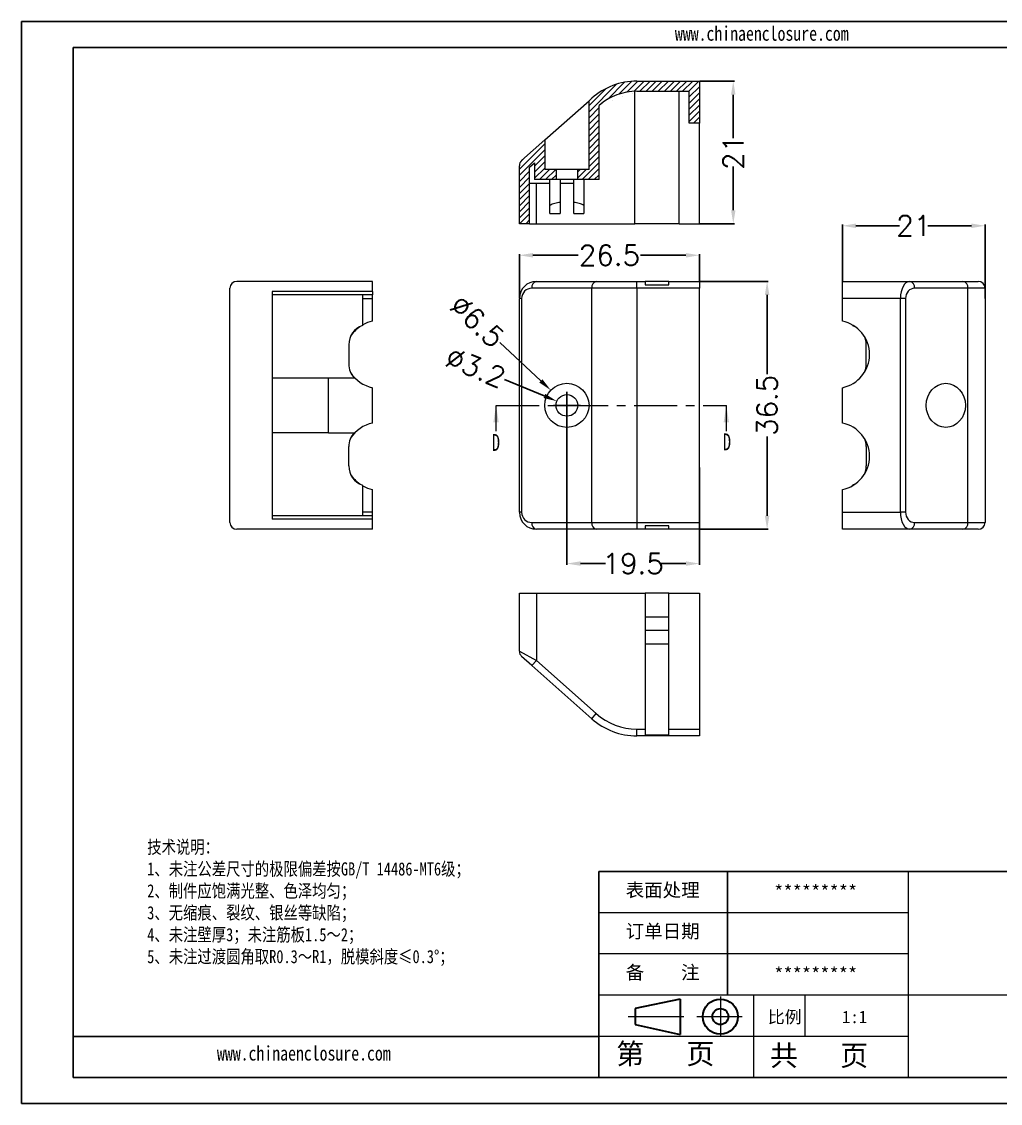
# Model space of a CAD drawing. Header units: inches. Extents: x -1052 to 256, y 228 to 572.
# Drawn here: x 30.5 to 174.5, y 228.1 to 387.4 of the extents above; entities that cross this region are included whole.
import ezdxf

# ---------------------------------------------------------------- set-up
doc = ezdxf.new("R2010")
doc.units = ezdxf.units.IN
doc.linetypes.add('CENTER', pattern=[10.16, 6.35, -1.27, 1.27, -1.27])
doc.linetypes.add('CENTER2', pattern=[28.575, 19.05, -3.175, 3.175, -3.175])
doc.layers.add('文字', color=81, linetype='Continuous')
for name, color, linetype, lineweight in [('粗实线', 7, 'Continuous', 30), ('细实线', 3, 'Continuous', 9), ('细点划线', 2, 'CENTER2', 9)]:
    doc.layers.add(name, color=color, linetype=linetype, lineweight=lineweight)
doc.styles.add('SLDTEXTSTYLE6', font='TXT', dxfattribs={"width": 0.7})
doc.styles.get("Standard").update_dxf_attribs({"font": 'txt', "bigfont": 'gbcbig.shx'})
doc.styles.add('宋体', font='', dxfattribs={"width": 0.8, "height": 3.5})
doc.styles.get('宋体').set_extended_font_data('SimSun')
doc.dimstyles.new('2.5', dxfattribs={"dimtxt": 3, "dimasz": 2, "dimexe": 0.18, "dimexo": 0.0625, "dimgap": 0.09, "dimtad": 0, "dimdsep": 46, "dimtxsty": 'Standard', "dimcen": 2, "dimclrd": 3, "dimclre": 3, "dimclrt": 256, "dimadec": 0, "dimazin": 2, "dimtfac": 1, "dimtofl": 0, "dimtmove": 0, "dimatfit": 3, "dimfxl": 0, "dimtolj": 1, "dimtzin": 0, "dimarcsym": 0})
pattern_1 = [(45, (-1715.876, -315.2474), (-0.4490128, 0.4490128), [])]

# ---------------------------------------------------------------- blocks, each defined once
blk = doc.blocks.new('*D137')
at = {"color": 3, "lineweight": -2, "transparency": 16777216}
for p, q in [((130.29, 378.62), (135.39, 378.62)), ((135.21, 376.62), (135.21, 370.21)), ((135.21, 359.62), (135.21, 366.03)), ((130.29, 357.62), (135.39, 357.62))]:
    blk.add_line(p, q, dxfattribs=at)
at = {"color": 3, "transparency": 16777216}
for points in [[(134.88, 376.62), (135.54, 376.62), (135.21, 378.62)], [(134.88, 359.62), (135.54, 359.62), (135.21, 357.62)]]:
    blk.add_solid(points, dxfattribs=at)
at = {"layer": 'Defpoints', "color": 0, "transparency": 16777216}
for p in [(130.23, 378.62), (135.21, 378.62), (130.23, 357.62)]:
    blk.add_point(p, dxfattribs=at)
at = {"transparency": 16777216, "insert": (135.21, 368.12), "char_height": 3, "attachment_point": 5, "rotation": 90}
blk.add_mtext('\\A1;21', dxfattribs=at)
blk = doc.blocks.new('*D138')
at = {"color": 3, "lineweight": -2, "transparency": 16777216}
for p, q in [((103.73, 346.69), (103.73, 353.16)), ((105.73, 352.98), (112.39, 352.98)), ((128.23, 352.98), (121.57, 352.98)), ((130.23, 349.19), (130.23, 353.16))]:
    blk.add_line(p, q, dxfattribs=at)
at = {"color": 3, "transparency": 16777216}
for points in [[(105.73, 353.31), (105.73, 352.64), (103.73, 352.98)], [(128.23, 353.31), (128.23, 352.64), (130.23, 352.98)]]:
    blk.add_solid(points, dxfattribs=at)
at = {"layer": 'Defpoints', "color": 0, "transparency": 16777216}
for p in [(130.23, 352.98), (130.23, 349.13), (103.73, 346.63)]:
    blk.add_point(p, dxfattribs=at)
at = {"transparency": 16777216, "insert": (116.98, 352.98), "char_height": 3, "attachment_point": 5}
blk.add_mtext('\\A1;26.5', dxfattribs=at)
blk = doc.blocks.new('*D139')
at = {"color": 3, "lineweight": -2, "transparency": 16777216}
for p, q in [((130.29, 349.13), (140.37, 349.13)), ((140.19, 347.13), (140.19, 335.47)), ((140.19, 314.63), (140.19, 326.29)), ((130.29, 312.63), (140.37, 312.63))]:
    blk.add_line(p, q, dxfattribs=at)
at = {"color": 3, "transparency": 16777216}
for points in [[(139.86, 347.13), (140.53, 347.13), (140.19, 349.13)], [(139.86, 314.63), (140.53, 314.63), (140.19, 312.63)]]:
    blk.add_solid(points, dxfattribs=at)
at = {"layer": 'Defpoints', "color": 0, "transparency": 16777216}
for p in [(130.23, 349.13), (130.23, 312.63), (140.19, 312.63)]:
    blk.add_point(p, dxfattribs=at)
at = {"transparency": 16777216, "insert": (140.19, 330.88), "char_height": 3, "attachment_point": 5, "rotation": 90}
blk.add_mtext('\\A1;36.5', dxfattribs=at)
blk = doc.blocks.new('*D140')
at = {"color": 3, "lineweight": -2, "transparency": 16777216}
for p, q in [((110.73, 330.82), (110.73, 307.4)), ((130.23, 321.73), (130.23, 307.4)), ((112.73, 307.58), (116.39, 307.58)), ((128.23, 307.58), (124.57, 307.58))]:
    blk.add_line(p, q, dxfattribs=at)
at = {"color": 3, "transparency": 16777216}
for points in [[(112.73, 307.92), (112.73, 307.25), (110.73, 307.58)], [(128.23, 307.92), (128.23, 307.25), (130.23, 307.58)]]:
    blk.add_solid(points, dxfattribs=at)
at = {"layer": 'Defpoints', "color": 0, "transparency": 16777216}
for p in [(110.73, 330.88), (130.23, 321.8), (130.23, 307.58)]:
    blk.add_point(p, dxfattribs=at)
at = {"transparency": 16777216, "insert": (120.48, 307.58), "char_height": 3, "attachment_point": 5}
blk.add_mtext('\\A1;19.5', dxfattribs=at)
blk = doc.blocks.new('*D141')
at = {"color": 3, "lineweight": -2, "transparency": 16777216}
for p, q in [((101.53, 334.71), (107.4, 332.26)), ((110.73, 328.88), (110.73, 332.88)), ((108.73, 330.88), (112.73, 330.88))]:
    blk.add_line(p, q, dxfattribs=at)
at = {"color": 3, "transparency": 16777216}
blk.add_solid([(107.53, 332.57), (107.28, 331.96), (109.25, 331.49)], dxfattribs=at)
at = {"layer": 'Defpoints', "color": 0, "transparency": 16777216}
for p in [(109.25, 331.49), (112.2, 330.27)]:
    blk.add_point(p, dxfattribs=at)
at = {"transparency": 16777216, "insert": (97.29, 336.47), "char_height": 3, "attachment_point": 5, "rotation": 337.4143}
blk.add_mtext('\\A1;∅3.2', dxfattribs=at)
blk = doc.blocks.new('*D142')
at = {"color": 3, "lineweight": -2, "transparency": 16777216}
for p, q in [((100.87, 340.12), (106.9, 334.47)), ((110.73, 328.88), (110.73, 332.88)), ((108.73, 330.88), (112.73, 330.88))]:
    blk.add_line(p, q, dxfattribs=at)
at = {"color": 3, "transparency": 16777216}
blk.add_solid([(107.13, 334.71), (106.67, 334.23), (108.36, 333.1)], dxfattribs=at)
at = {"layer": 'Defpoints', "color": 0, "transparency": 16777216}
for p in [(108.36, 333.1), (113.1, 328.66)]:
    blk.add_point(p, dxfattribs=at)
at = {"transparency": 16777216, "insert": (97.52, 343.26), "char_height": 3, "attachment_point": 5, "rotation": 316.8458}
blk.add_mtext('\\A1;∅6.5', dxfattribs=at)
blk = doc.blocks.new('*D143')
at = {"color": 3, "lineweight": -2, "transparency": 16777216}
for p, q in [((151.27, 349.19), (151.27, 357.5)), ((153.27, 357.32), (159.68, 357.32)), ((170.27, 357.32), (163.86, 357.32)), ((172.27, 346.59), (172.27, 357.5))]:
    blk.add_line(p, q, dxfattribs=at)
at = {"color": 3, "transparency": 16777216}
for points in [[(153.27, 357.65), (153.27, 356.99), (151.27, 357.32)], [(170.27, 357.65), (170.27, 356.99), (172.27, 357.32)]]:
    blk.add_solid(points, dxfattribs=at)
at = {"layer": 'Defpoints', "color": 0, "transparency": 16777216}
for p in [(172.27, 357.32), (151.27, 349.13), (172.27, 346.53)]:
    blk.add_point(p, dxfattribs=at)
at = {"transparency": 16777216, "insert": (161.77, 357.32), "char_height": 3, "attachment_point": 5}
blk.add_mtext('\\A1;21', dxfattribs=at)

msp = doc.modelspace()

# ---------------------------------------------------------------- hatches: boundary and pattern name
at = {"linetype": 'Continuous', "lineweight": 0}
h = msp.add_hatch(dxfattribs=at)
h.set_pattern_fill('ANSI31', color=4, scale=0.2, style=0)
h.set_pattern_definition(pattern_1)
edge = h.paths.add_edge_path(flags=0)
edge.add_line((128.727, 377.12), (128.727, 372.42))
edge.add_line((128.727, 372.42), (130.227, 372.42))
edge.add_line((130.227, 372.42), (130.227, 378.62))
edge.add_line((130.227, 378.62), (121.029, 378.62))
edge.add_arc((121.029, 368.62), 10, 90, 131.63354)
edge.add_line((114.386, 376.094), (113.977, 375.731))
edge.add_line((113.977, 375.731), (113.977, 365.62))
edge.add_line((113.977, 365.62), (112.327, 365.62))
edge.add_line((112.327, 365.62), (112.327, 364.12))
edge.add_line((112.327, 364.12), (115.477, 364.12))
edge.add_line((115.477, 364.12), (115.477, 375.056))
edge.add_arc((121.029, 368.62), 8.5, 90, 130.78146, ccw=False)
edge.add_line((121.029, 377.12), (128.727, 377.12))
h = msp.add_hatch(dxfattribs=at)
h.set_pattern_fill('ANSI31', color=4, scale=0.2, style=0)
h.set_pattern_definition(pattern_1)
edge = h.paths.add_edge_path(flags=0)
edge.add_line((103.727, 357.62), (105.227, 357.62))
edge.add_line((105.227, 357.62), (105.227, 365.946))
edge.add_line((105.227, 365.946), (105.977, 366.613))
edge.add_line((105.977, 366.613), (105.977, 364.12))
edge.add_line((105.977, 364.12), (109.127, 364.12))
edge.add_line((109.127, 364.12), (109.127, 365.62))
edge.add_line((109.127, 365.62), (107.477, 365.62))
edge.add_line((107.477, 365.62), (107.477, 369.953))
edge.add_line((107.477, 369.953), (104.063, 366.918))
edge.add_arc((104.727, 366.171), 1, 131.63354, 180)
edge.add_line((103.727, 366.171), (103.727, 357.62))

# ---------------------------------------------------------------- linework, layer by layer
for p, q in [((30.47, 387.381), (255.741, 387.381)), ((30.47, 387.381), (30.47, 228.099)), ((38.055, 383.589), (251.948, 383.589)), ((38.055, 383.589), (38.055, 231.891)), ((160.93, 262.231), (115.42, 262.231)), ((115.42, 231.891), (115.42, 262.231)), ((134.382, 244.027), (134.382, 262.231)), ((160.93, 262.231), (251.948, 262.231)), ((115.42, 237.959), (38.055, 237.959)), ((38.055, 231.891), (251.948, 231.891)), ((30.47, 228.099), (255.741, 228.099))]:
    msp.add_line(p, q)
at = {"color": 7, "linetype": 'Continuous', "lineweight": 15}
for p, q in [((121.029, 378.62), (130.227, 378.62)), ((130.227, 378.62), (130.227, 372.42)), ((113.977, 375.731), (114.386, 376.094)), ((120.727, 357.62), (120.727, 377.114)), ((121.029, 377.12), (128.727, 377.12)), ((127.227, 357.62), (127.227, 377.12)), ((128.727, 372.42), (128.727, 377.12)), ((107.477, 369.953), (113.977, 375.731)), ((113.977, 365.62), (113.977, 375.731)), ((115.477, 364.12), (115.477, 375.056)), ((130.227, 372.42), (128.727, 372.42)), ((130.227, 357.62), (130.227, 372.42)), ((104.063, 366.918), (107.477, 369.953)), ((107.477, 369.953), (107.477, 365.62)), ((105.227, 365.946), (105.977, 366.613)), ((105.977, 366.613), (105.977, 364.12)), ((103.727, 357.62), (103.727, 366.171)), ((105.227, 357.62), (105.227, 365.946)), ((109.127, 365.62), (107.477, 365.62)), ((109.127, 365.62), (109.127, 364.12)), ((112.327, 365.62), (109.127, 365.62)), ((112.327, 364.12), (112.327, 365.62)), ((113.977, 365.62), (112.327, 365.62)), ((105.227, 363.62), (108.227, 363.62)), ((109.127, 364.12), (105.977, 364.12)), ((108.227, 360.32), (108.227, 364.12)), ((112.327, 364.12), (109.127, 364.12)), ((109.727, 364.12), (109.727, 360.754)), ((109.727, 363.62), (111.727, 363.62)), ((111.727, 360.754), (111.727, 364.12)), ((115.477, 364.12), (112.327, 364.12)), ((113.227, 364.12), (113.227, 360.32)), ((108.227, 359.12), (108.227, 360.32)), ((109.727, 360.754), (109.727, 359.12)), ((111.727, 359.12), (111.727, 360.754)), ((113.227, 360.32), (113.227, 359.12)), ((108.227, 359.12), (109.727, 359.12)), ((111.727, 359.12), (113.227, 359.12)), ((105.227, 357.62), (103.727, 357.62)), ((105.227, 357.62), (106.227, 357.62)), ((106.227, 357.62), (120.727, 357.62)), ((127.227, 357.62), (120.727, 357.62)), ((127.227, 357.62), (130.227, 357.62)), ((82.125, 349.13), (62.125, 349.13)), ((82.125, 347.63), (82.125, 349.13)), ((106.227, 349.13), (115.05, 349.13)), ((115.05, 349.13), (121.029, 349.13)), ((121.029, 348.13), (121.029, 349.13)), ((121.029, 349.13), (122.227, 349.13)), ((122.227, 349.13), (122.227, 348.63)), ((125.727, 349.13), (122.227, 349.13)), ((125.727, 348.63), (125.727, 349.13)), ((125.727, 349.13), (130.227, 349.13)), ((130.227, 349.13), (130.227, 348.13)), ((151.268, 349.13), (161.152, 349.13)), ((151.268, 346.63), (151.268, 349.13)), ((161.152, 349.13), (168.995, 349.13)), ((168.995, 349.13), (171.268, 349.13)), ((61.125, 313.63), (61.125, 348.13)), ((67.325, 347.63), (67.325, 314.13)), ((82.125, 347.63), (67.325, 347.63)), ((82.125, 347.63), (82.125, 347.13)), ((114.386, 348.13), (105.563, 348.13)), ((121.029, 348.13), (114.386, 348.13)), ((114.386, 313.63), (114.386, 348.13)), ((121.029, 348.13), (121.029, 313.63)), ((130.227, 348.13), (121.029, 348.13)), ((122.227, 348.63), (125.727, 348.63)), ((130.227, 313.63), (130.227, 348.13)), ((169.742, 348.13), (161.9, 348.13)), ((169.742, 313.63), (169.742, 348.13)), ((172.268, 348.13), (169.742, 348.13)), ((172.268, 348.13), (172.268, 313.63)), ((82.125, 347.13), (67.325, 347.13)), ((80.625, 347.13), (80.625, 342.63)), ((82.125, 346.63), (82.125, 347.13)), ((82.125, 343.279), (82.125, 346.63)), ((104.063, 346.63), (103.727, 346.63)), ((103.727, 315.13), (103.727, 346.63)), ((104.063, 346.63), (104.063, 315.13)), ((159.819, 346.63), (151.268, 346.63)), ((151.268, 343.279), (151.268, 346.63)), ((159.819, 315.13), (159.819, 346.63)), ((160.566, 346.63), (159.819, 346.63)), ((160.566, 346.63), (160.566, 315.13)), ((152.768, 342.63), (152.768, 342.71)), ((78.625, 339.802), (78.625, 336.959)), ((154.768, 336.959), (154.768, 339.802)), ((67.325, 334.919), (75.625, 334.919)), ((75.625, 326.841), (75.625, 334.919)), ((75.625, 334.919), (79.425, 334.919)), ((82.125, 328.279), (82.125, 333.481)), ((151.268, 328.279), (151.268, 333.481)), ((75.625, 326.841), (67.325, 326.841)), ((75.625, 326.841), (79.425, 326.841)), ((78.625, 321.959), (78.625, 324.802)), ((154.768, 324.802), (154.768, 321.959)), ((80.625, 319.13), (80.625, 314.63)), ((152.768, 319.05), (152.768, 319.13)), ((82.125, 315.13), (82.125, 318.481)), ((151.268, 315.13), (151.268, 318.481)), ((82.125, 314.63), (67.325, 314.63)), ((82.125, 314.13), (67.325, 314.13)), ((82.125, 314.63), (82.125, 315.13)), ((82.125, 314.13), (82.125, 314.63)), ((82.125, 312.63), (82.125, 314.13)), ((104.063, 315.13), (103.727, 315.13)), ((151.268, 315.13), (159.819, 315.13)), ((151.268, 312.63), (151.268, 315.13)), ((160.566, 315.13), (159.819, 315.13)), ((82.125, 312.63), (62.125, 312.63)), ((105.563, 313.63), (114.386, 313.63)), ((115.05, 312.63), (106.227, 312.63)), ((114.386, 313.63), (121.029, 313.63)), ((121.029, 312.63), (115.05, 312.63)), ((121.029, 313.63), (121.029, 312.63)), ((121.029, 313.63), (130.227, 313.63)), ((122.227, 312.63), (121.029, 312.63)), ((125.727, 313.13), (122.227, 313.13)), ((122.227, 313.13), (122.227, 312.63)), ((125.727, 312.63), (122.227, 312.63)), ((125.727, 312.63), (125.727, 313.13)), ((130.227, 312.63), (125.727, 312.63)), ((130.227, 313.63), (130.227, 312.63)), ((161.152, 312.63), (151.268, 312.63)), ((168.995, 312.63), (161.152, 312.63)), ((161.9, 313.63), (169.742, 313.63)), ((171.268, 312.63), (168.995, 312.63)), ((169.742, 313.63), (172.268, 313.63)), ((103.727, 303.215), (106.227, 303.215)), ((103.727, 294.664), (103.727, 303.215)), ((106.227, 303.215), (106.227, 293.33)), ((106.227, 303.215), (122.227, 303.215)), ((122.227, 303.215), (122.227, 297.715)), ((125.727, 303.215), (122.227, 303.215)), ((125.727, 303.215), (130.227, 303.215)), ((125.727, 297.715), (125.727, 303.215)), ((130.227, 303.215), (130.227, 283.215)), ((125.727, 299.715), (122.227, 299.715)), ((122.227, 297.715), (122.227, 283.215)), ((125.727, 297.715), (122.227, 297.715)), ((125.727, 283.215), (125.727, 297.715)), ((125.727, 295.715), (122.227, 295.715)), ((103.727, 294.664), (106.227, 293.33)), ((105.563, 292.583), (104.063, 293.916)), ((105.563, 292.583), (106.227, 293.33)), ((106.227, 293.33), (115.05, 285.488)), ((114.386, 284.741), (105.563, 292.583)), ((114.386, 284.741), (115.05, 285.488)), ((121.029, 283.215), (122.227, 283.215)), ((121.029, 282.215), (121.029, 283.215)), ((130.227, 282.215), (121.029, 282.215)), ((122.227, 283.215), (122.227, 282.349)), ((122.227, 282.349), (125.727, 282.349)), ((125.727, 283.215), (130.227, 283.215)), ((125.727, 282.349), (125.727, 283.215)), ((130.227, 283.215), (130.227, 282.215))]:
    msp.add_line(p, q, dxfattribs=at)
at = {"color": 8, "linetype": 'Continuous', "lineweight": 15}
for p, q in [((106.227, 357.62), (106.227, 363.62)), ((80.625, 346.63), (82.125, 346.63)), ((82.125, 315.13), (80.625, 315.13))]:
    msp.add_line(p, q, dxfattribs=at)
at = {"color": 1, "linetype": 'CENTER', "lineweight": 0}
msp.add_line((100.298, 330.88), (134.191, 330.88), dxfattribs=at)
at = {"color": 7, "linetype": 'Continuous', "lineweight": 0}
for p, q in [((100.298, 327.08), (100.298, 330.88)), ((134.191, 327.08), (134.191, 330.88))]:
    msp.add_line(p, q, dxfattribs=at)
at = {"color": 7, "linetype": 'Continuous', "lineweight": 15, "flags": 128}
for points in [[(152.768, 342.63), (153.108, 342.486), (153.158, 342.46)], [(153.158, 319.3), (153.108, 319.275), (152.768, 319.13)]]:
    msp.add_lwpolyline(points, dxfattribs=at)
at = {"color": 7, "linetype": 'Continuous', "lineweight": 15}
for radius in [3.25, 1.6]:
    msp.add_circle((110.727, 330.88), radius, dxfattribs=at)
for centre, radius, start, end in [((121.029, 368.62), 10, 90, 131.63354), ((121.029, 368.62), 8.5, 90, 130.78146), ((104.727, 366.171), 1, 131.63354, 180), ((62.125, 348.13), 1, 90, 180), ((106.227, 346.63), 2.5, 90, 180), ((106.438, 348.27), 0.886, 103.73013, 189.07262), ((115.26, 348.27), 0.886, 103.73013, 189.07262), ((161.005, 348.241), 0.902, 352.97181, 80.57775), ((168.847, 348.241), 0.902, 352.97181, 80.57775), ((171.268, 348.13), 1, 0, 90), ((105.563, 346.63), 1.5, 90, 180), ((81.625, 339.802), 3, 109.47122, 180), ((83.125, 338.38), 5, 125.31444, 147.76093), ((83.125, 338.38), 5, 101.53696, 120), ((150.268, 338.38), 5, 281.53696, 78.46304), ((151.768, 339.802), 3, 0, 24.53386), ((81.625, 336.959), 3, 180, 222.83201), ((151.768, 336.959), 3, 335.46614, 0), ((83.125, 338.38), 5, 212.23907, 258.46304), ((83.125, 323.38), 5, 101.53696, 147.76093), ((150.268, 323.38), 5, 281.53696, 78.46304), ((81.625, 324.802), 3, 137.16799, 180), ((151.768, 324.802), 3, 0, 24.53386), ((81.625, 321.959), 3, 180, 250.52878), ((151.768, 321.959), 3, 335.46614, 0), ((83.125, 323.38), 5, 212.23907, 234.68556), ((83.125, 323.38), 5, 240, 258.46304), ((106.227, 315.13), 2.5, 180, 270), ((105.563, 315.13), 1.5, 180, 270), ((62.125, 313.63), 1, 180, 270), ((106.438, 313.491), 0.886, 170.92738, 256.26987), ((115.26, 313.491), 0.886, 170.92738, 256.26987), ((161.005, 313.52), 0.902, 279.42225, 7.02819), ((168.847, 313.52), 0.902, 279.42225, 7.02819), ((171.268, 313.63), 1, 270, 0), ((104.727, 294.664), 1, 180, 228.36646), ((121.029, 292.215), 9, 228.36646, 270), ((121.029, 292.215), 10, 228.36646, 270)]:
    msp.add_arc(centre, radius, start, end, dxfattribs=at)
for centre, major_axis, ratio, start_param, end_param in [((161.152, 346.63), (0, 2.5), 0.5333333, 0, 1.5707963), ((161.9, 346.63), (0, 1.5), 0.8888889, 0, 1.5707963), ((161.152, 315.13), (0, 2.5), 0.5333333, 1.5707963, 3.1415927), ((161.9, 315.13), (0, 1.5), 0.8888889, 1.5707963, 3.1415927)]:
    msp.add_ellipse(centre, major_axis=major_axis, ratio=ratio, start_param=start_param, end_param=end_param, dxfattribs=at)
msp.add_ellipse((166.49, 330.88), major_axis=(0, 3.25), ratio=0.8888889, dxfattribs=at)
for points in [[(109.727, 360.754), (109.452, 360.722), (109.188, 360.675), (108.685, 360.537), (108.444, 360.444), (108.227, 360.32)], [(113.227, 360.32), (113.01, 360.445), (112.775, 360.535), (112.272, 360.674), (112.003, 360.722), (111.727, 360.754)]]:
    msp.add_open_spline(points, degree=3, knots=[0, 0, 0, 0, 0.5, 0.5, 1, 1, 1, 1], dxfattribs=at)
at = {"color": 7, "linetype": 'Continuous', "lineweight": 0}
for points in [[(100.298, 330.88), (99.898, 328.38), (100.698, 328.38)], [(134.191, 330.88), (133.791, 328.38), (134.591, 328.38)]]:
    msp.add_solid(points, dxfattribs=at)
at = {"layer": '粗实线', "color": 7}
for p, q in [((127.413, 243.459), (120.783, 242.054)), ((127.413, 243.459), (127.413, 238.263)), ((120.783, 242.054), (120.783, 239.709)), ((120.783, 239.709), (127.413, 238.263))]:
    msp.add_line(p, q, dxfattribs=at)
for radius in [2.578, 1.172]:
    msp.add_circle((133.314, 240.882), radius, dxfattribs=at)
at = {"layer": '细实线', "color": 7}
for p, q in [((160.93, 262.231), (160.93, 231.891)), ((160.93, 256.163), (115.42, 256.163)), ((160.93, 250.095), (115.42, 250.095)), ((251.948, 244.027), (115.42, 244.027)), ((138.175, 244.027), (138.175, 231.891)), ((145.76, 244.027), (145.76, 237.959)), ((160.93, 237.959), (115.42, 237.959))]:
    msp.add_line(p, q, dxfattribs=at)
at = {"layer": '细点划线', "color": 7}
for p, q in [((133.314, 243.849), (133.314, 237.959)), ((119.726, 240.882), (127.921, 240.882)), ((129.866, 240.882), (136.528, 240.882))]:
    msp.add_line(p, q, dxfattribs=at)

# ---------------------------------------------------------------- texts
at = {"color": 7, "linetype": 'Continuous', "char_height": 2.5, "attachment_point": 1, "style": 'SLDTEXTSTYLE6'}
for insert in [(99.69, 326.669), (133.694, 326.755)]:
    msp.add_mtext('D', dxfattribs=dict(at, insert=insert))
at = {"char_height": 1.99553, "width": 1134.16125, "attachment_point": 1}
for s, insert in [('{\\fSimHei|b0|i0|c134|p49;表面处理}', (119.378, 260.509)), ('{\\fSimHei|b0|i0|c134|p49;*********}', (141.234, 260.252)), ('{\\fSimHei|b0|i0|c134|p49;订单日期}', (119.378, 254.441)), ('{\\fSimHei|b0|i0|c134|p49;备    注}', (119.378, 248.373)), ('{\\fSimHei|b0|i0|c134|p49;*********}', (141.234, 248.116))]:
    msp.add_mtext(s, dxfattribs=dict(at, insert=insert))
at = {"layer": '文字', "color": 0, "attachment_point": 1, "style": '宋体'}
for s, insert, char_height, width in [('www.chinaenclosure.com', (126.618, 386.706), 2.1359, 37.52574), ('{\\H1.111x;技术说明：\\P1、未注公差尺寸的极限偏差按GB/T 14486-MT6级；\\P2、制件应饱满光整、色泽均匀；\\P3、无缩痕、裂纹、银丝等缺陷；\\P4、未注壁厚3；未注筋板1.5～2；\\P5、未注过渡圆角取R0.3～R1，脱模斜度≤0.3%%D；}', (48.951, 266.815), 1.74215, 82.6932), ('www.chinaenclosure.com', (59.219, 236.542), 2.1359, 37.52574)]:
    msp.add_mtext(s, dxfattribs=dict(at, insert=insert, char_height=char_height, width=width))
at = {"layer": '细实线', "color": 7, "attachment_point": 1}
for s, insert, char_height, width in [('{\\fSimSun|b0|i0|c134|p54;比例}', (140.299, 241.729), 1.82037, 7.99086), ('{\\fSimSun|b0|i0|c134|p54;1:1}', (151.202, 241.729), 1.82037, 7.99086), ('{\\fSimSun|b0|i0|c134|p54;第   页}', (117.973, 236.916), 3.03395, 22.75463), ('{\\fSimSun|b0|i0|c134|p54; 共   页}', (138.546, 236.658), 3.03395, 22.75463)]:
    msp.add_mtext(s, dxfattribs=dict(at, insert=insert, char_height=char_height, width=width))

# ---------------------------------------------------------------- dimensions: what is measured, and where the dimension line sits
for base, p1, p2, picture, middle in [((135.21, 378.62), (130.227, 357.62), (130.227, 378.62), '*D137', (135.21, 368.12)), ((140.194, 312.63), (130.227, 349.13), (130.227, 312.63), '*D139', (140.194, 330.88))]:
    dim = msp.add_linear_dim(base=base, p1=p1, p2=p2, angle=90, dimstyle='2.5')
    dim.commit()
    dim.dimension.update_dxf_attribs({"geometry": picture, "text_midpoint": middle})
for base, p1, p2, picture, middle in [((172.268, 357.319), (151.268, 349.13), (172.268, 346.53), '*D143', (161.768, 357.319)), ((130.227, 352.976), (103.727, 346.63), (130.227, 349.13), '*D138', (116.977, 352.976)), ((130.227, 307.585), (110.727, 330.88), (130.227, 321.796), '*D140', (120.477, 307.585))]:
    dim = msp.add_linear_dim(base=base, p1=p1, p2=p2, dimstyle='2.5')
    dim.commit()
    dim.dimension.update_dxf_attribs({"geometry": picture, "text_midpoint": middle})
for p1, p2, picture, middle in [((113.098, 328.657), (108.356, 333.103), '*D142', (97.523, 343.261)), ((112.205, 330.266), (109.25, 331.495), '*D141', (97.294, 336.468))]:
    dim = msp.add_diameter_dim_2p(p1=p1, p2=p2, dimstyle='2.5')
    dim.commit()
    dim.dimension.update_dxf_attribs({"geometry": picture, "text_midpoint": middle, "dimtype": 163})

doc.saveas('drawing.dxf')
